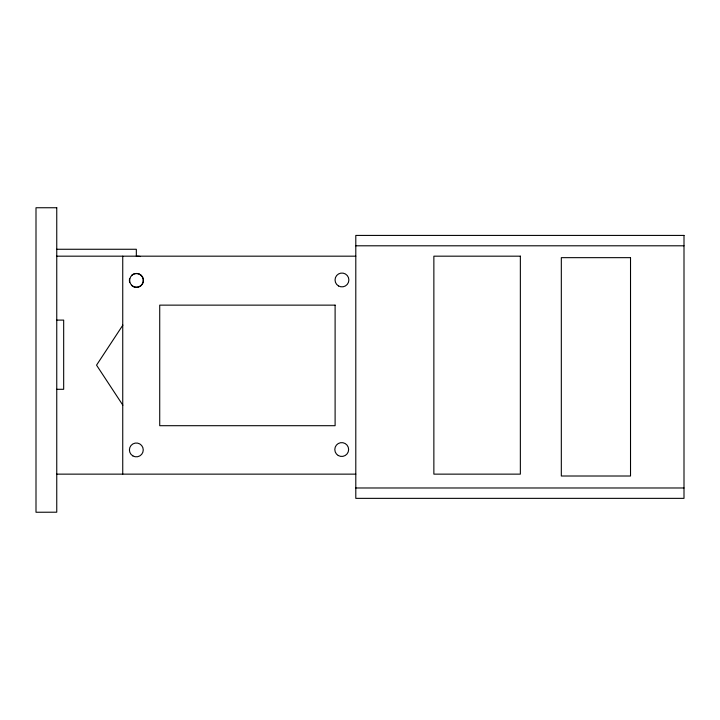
<?xml version="1.0" encoding="UTF-8"?>
<svg xmlns="http://www.w3.org/2000/svg" width="720" height="720" viewBox="0 0 720 720"><rect width="100%" height="100%" fill="white"/><g stroke="black" fill="none" stroke-linecap="round" stroke-linejoin="round"><path stroke-width="1.08" d="M122.868 325.107L96.543 365.157L122.868 405.216M355.797 245.799L684 245.799M56.754 249.264L136.332 249.264L136.332 256.176A24.219 24.219 0 0 1 140.544 256.545M56.754 256.176L355.797 256.176M56.754 320.103L63.675 320.103L63.675 389.295L56.754 389.295M56.754 474.138L355.797 474.138M355.797 487.98L684 487.98M122.742 256.176L122.742 474.138M131.436 275.508A6.921 6.921 0 0 1 141.228 275.508A6.921 6.921 0 0 1 141.228 285.291A6.921 6.921 0 0 1 131.436 285.291M129.645 282.186A6.921 6.921 0 0 1 129.645 278.604M56.754 207.747L36 207.747L36 512.253L56.754 512.199L56.754 207.747M684 235.422L355.797 235.422L355.797 498.357L684 498.357L684 235.422M520.353 256.176L433.863 256.176L433.863 474.138L520.353 474.138L520.353 256.176M630.522 257.661L561.321 257.661L561.321 476.01L630.522 476.01L630.522 257.661M335.106 305.136L159.723 305.136L159.723 425.7L335.106 425.7L335.106 305.136M131.985 285.57A6.921 6.921 0 0 0 143.352 281.763A6.921 6.921 0 0 0 134.361 273.825A6.921 6.921 0 0 0 131.985 285.57M132.867 455.913A6.921 6.921 0 0 0 143.253 449.919A6.921 6.921 0 0 0 132.867 443.934A6.921 6.921 0 0 0 132.867 455.913M338.499 285.948A6.921 6.921 0 0 0 348.876 279.963A6.921 6.921 0 0 0 338.499 273.969A6.921 6.921 0 0 0 338.499 285.948M338.265 455.526A6.921 6.921 0 0 0 348.642 449.532A6.921 6.921 0 0 0 338.265 443.538A6.921 6.921 0 0 0 338.265 455.526"/></g></svg>
